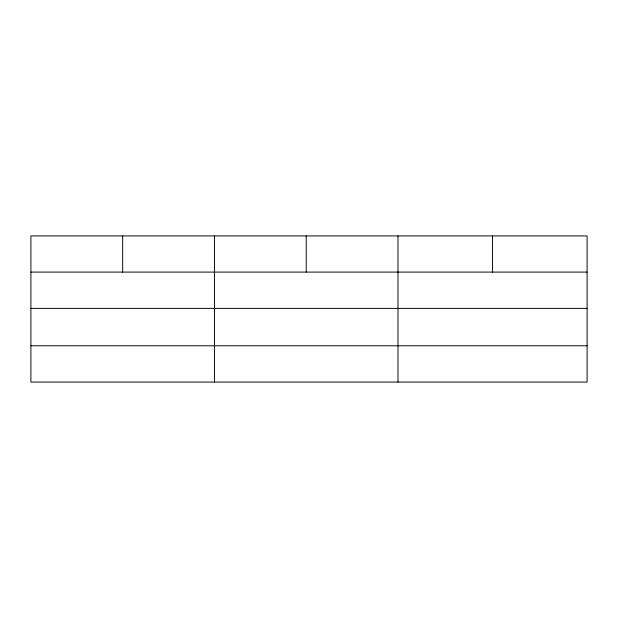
<?xml version="1.0" encoding="UTF-8"?>
<svg xmlns="http://www.w3.org/2000/svg" width="618" height="618" viewBox="0 0 618 618"><rect width="100%" height="100%" fill="white"/><g stroke="black" fill="none" stroke-linecap="round" stroke-linejoin="round"><path stroke-width="0.93" d="M587.1 308.382L587.1 235.929L30.9 235.929L30.9 382.071L587.1 382.071L587.1 308.382L30.9 308.382M30.9 272.09L587.1 272.09M30.9 345.779L587.1 345.779M492.546 235.929L492.546 272.09M397.992 235.929L397.992 382.071M306.219 235.929L306.219 272.09M214.446 235.929L214.446 382.071M122.673 235.929L122.673 272.09"/></g></svg>
